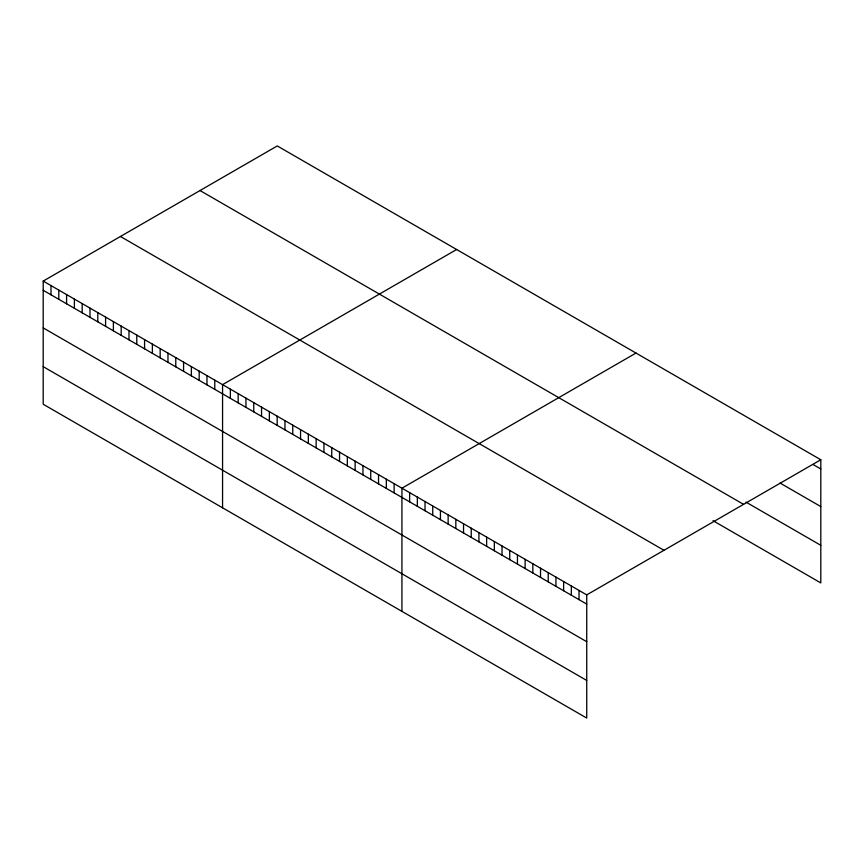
<?xml version="1.0" encoding="UTF-8"?>
<svg xmlns="http://www.w3.org/2000/svg" width="864" height="864" viewBox="0 0 864 864"><rect width="100%" height="100%" fill="white"/><g stroke="black" fill="none" stroke-linecap="round" stroke-linejoin="round"><path stroke-width="1.3" d="M43.2 281.081L586.732 594.886L586.732 718.06L43.2 404.244L43.2 281.081L277.268 145.94L820.8 459.756L820.8 582.919L712.994 520.679M456.635 249.502L222.566 384.642L222.566 507.805M636.001 353.052L401.933 488.192L401.933 611.366M586.732 594.886L820.8 459.756M813.1 464.519L820.8 468.968M780.095 483.073L820.8 506.574M745.999 502.124L820.8 545.314M200.027 190.544L743.558 504.349M120.442 236.488L663.973 550.292M43.2 290.293L586.732 604.098M43.2 327.899L586.732 641.704M43.2 366.649L586.732 680.454M579.031 590.447L579.031 599.659M571.331 585.997L571.331 595.21M563.63 581.548L563.63 590.771M555.93 577.109L555.93 586.321M548.23 572.659L548.23 581.872M540.529 568.21L540.529 577.433M532.829 563.771L532.829 572.983M525.128 559.321L525.128 568.534M517.439 554.882L517.439 564.095M509.738 550.433L509.738 559.645M502.038 545.983L502.038 555.206M494.338 541.544L494.338 550.757M486.637 537.095L486.637 546.307M478.937 532.645L478.937 541.868M471.236 528.206L471.236 537.419M463.536 523.757L463.536 532.969M455.836 519.307L455.836 528.53M448.135 514.868L448.135 524.081M440.435 510.419L440.435 519.642M432.734 505.98L432.734 515.192M425.034 501.53L425.034 510.743M417.334 497.081L417.334 506.304M409.633 492.642L409.633 501.854M394.135 483.689L394.135 492.901M386.338 479.185L386.338 488.408M378.54 474.682L378.54 483.905M370.742 470.189L370.742 479.401M362.945 465.685L362.945 474.898M355.136 461.182L355.136 470.394M347.339 456.678L347.339 465.89M339.541 452.174L339.541 461.387M331.744 447.671L331.744 456.883M323.946 443.167L323.946 452.38M316.148 438.664L316.148 447.887M308.351 434.16L308.351 443.383M300.553 429.656L300.553 438.88M292.756 425.164L292.756 434.376M284.958 420.66L284.958 429.872M277.16 416.156L277.16 425.369M269.363 411.653L269.363 420.865M261.554 407.149L261.554 416.362M253.757 402.646L253.757 411.858M245.959 398.142L245.959 407.365M238.162 393.638L238.162 402.862M230.364 389.135L230.364 398.358M214.769 380.138L214.769 389.351M206.971 375.635L206.971 384.847M199.174 371.131L199.174 380.344M191.376 366.628L191.376 375.84M183.578 362.124L183.578 371.336M175.77 357.62L175.77 366.833M167.972 353.117L167.972 362.34M160.175 348.613L160.175 357.836M152.377 344.12L152.377 353.333M144.58 339.617L144.58 348.829M136.782 335.113L136.782 344.326M128.984 330.61L128.984 339.822M121.187 326.106L121.187 335.318M113.389 321.602L113.389 330.815M105.592 317.099L105.592 326.311M97.794 312.595L97.794 321.818M89.996 308.092L89.996 317.315M82.188 303.588L82.188 312.811M74.39 299.095L74.39 308.308M66.593 294.592L66.593 303.804M58.795 290.088L58.795 299.3M50.998 285.584L50.998 294.797"/></g></svg>
